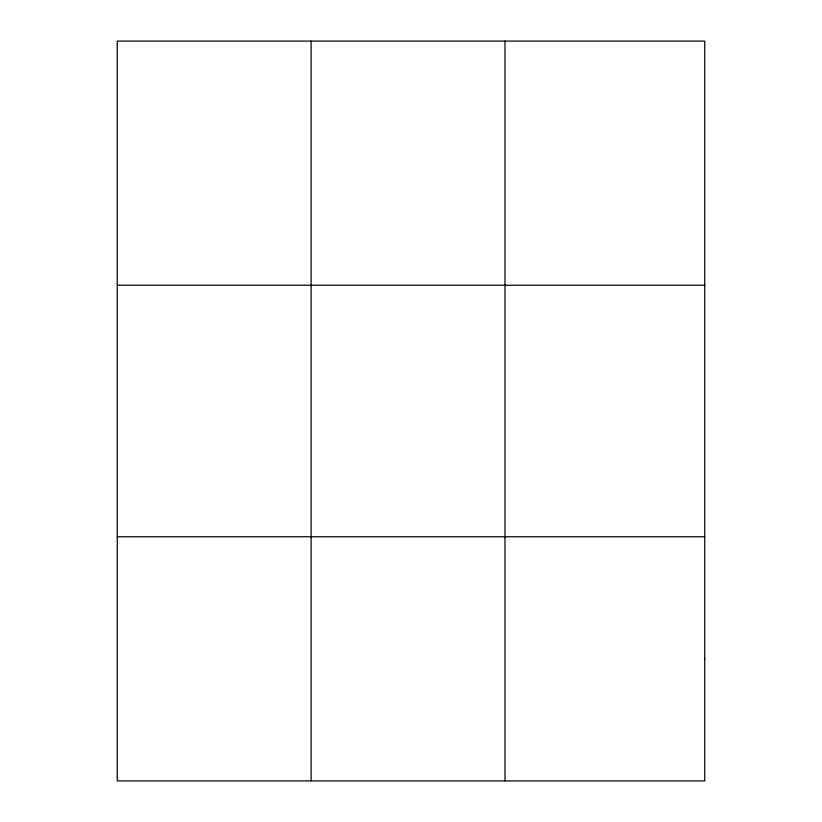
<?xml version="1.0" encoding="UTF-8"?>
<svg xmlns="http://www.w3.org/2000/svg" width="822" height="822" viewBox="0 0 822 822"><rect width="100%" height="100%" fill="white"/><g stroke="black" fill="none" stroke-linecap="round" stroke-linejoin="round"><path stroke-width="1.23" d="M311.127 41.1L311.127 780.9M504.996 41.1L504.996 780.9M117.248 285.234L704.752 285.234M117.248 536.766L704.752 536.766M704.752 658.833L704.752 780.9L117.248 780.9L117.248 41.1L704.752 41.1L704.752 658.833"/></g></svg>
